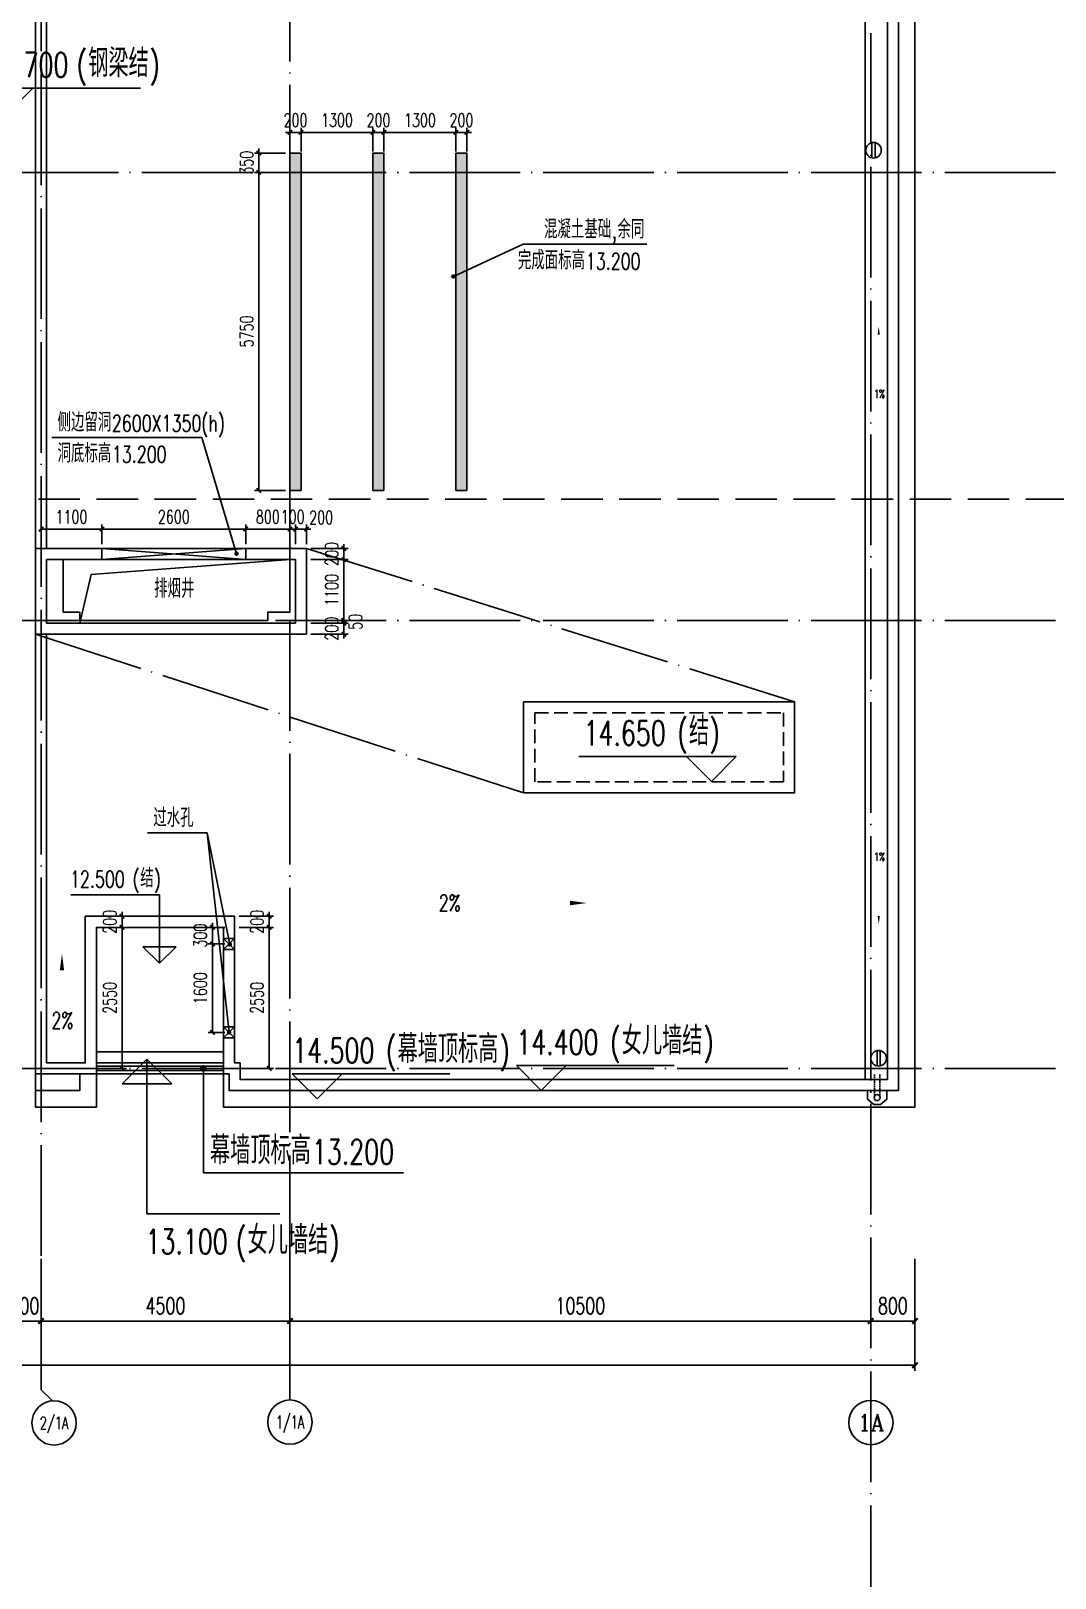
# Model space of a CAD drawing. Extents: x -1313754 to 847533, y 489853 to 941203.
# Drawn here: x 355963 to 374478, y 732606 to 760578 of the extents above; entities that cross this region are included whole.
import ezdxf
from ezdxf.enums import TextEntityAlignment as Align

# ---------------------------------------------------------------- set-up
doc = ezdxf.new("R2010")
doc.units = 0
doc.header["$LTSCALE"] = 1000
doc.header["$MEASUREMENT"] = 0
doc.linetypes.add('DASH', pattern=[0.35, 0.25, -0.1])
doc.linetypes.add('DOTE', pattern=[2.42, 2, -0.2, 0.02, -0.2])
doc.layers.get('Defpoints').update_dxf_attribs({"color": 210})
for name, color, linetype in [('A-AXIS-D', 1, 'Continuous'), ('A-AXIS-DOTE', 14, 'DOTE'), ('A-AXIS-DP', 126, 'Continuous'), ('A-AXIS-SYMB', 3, 'Continuous'), ('A-DRAIN', 142, 'Continuous'), ('A-HATCH-2', 251, 'Continuous'), ('A-LIN-V', 9, 'Continuous'), ('A-SFCE', 30, 'Continuous'), ('A-WINDOW', 140, 'Continuous'), ('A-防火门窗', 1, 'Continuous'), ('AS-COLN', 6, 'Continuous'), ('AS-WALL', 40, 'Continuous'), ('AS-结构边线层', 200, 'Continuous'), ('DIM_SYMB', 3, 'Continuous'), ('EQUIP_雨水斗', 7, 'Continuous'), ('PUB_TEXT', 7, 'Continuous')]:
    doc.layers.add(name, color=color, linetype=linetype)
doc.styles.add('_TCH_AXIS', font='COMPLEX', dxfattribs={"bigfont": 'GBCBIG'})
doc.styles.add('_TCH_DIM', font='SIMPLEX', dxfattribs={"bigfont": 'GBCBIG'})
doc.styles.add('_TCH_DIM_T3', font='SIMPLEX', dxfattribs={"width": 0.705882, "bigfont": 'GBCBIG'})
doc.styles.add('A-STANDARD', font='SIMPLEX', dxfattribs={"bigfont": 'GBCBIG'})
doc.dimstyles.new('_TCH_ARCH&&100', dxfattribs={"dimtxt": 297.5, "dimasz": 100, "dimexe": 100, "dimexo": 100, "dimgap": 126.25, "dimtad": 1, "dimdec": 0, "dimzin": 0, "dimdsep": 46, "dimtxsty": '_TCH_DIM_T3', "dimblk": 'ARCHTICK', "dimcen": 0.09, "dimclrt": 7, "dimazin": 2, "dimtfac": 1, "dimtdec": 0, "dimtix": 1, "dimtmove": 2, "dimatfit": 3, "dimfxl": 0, "dimtolj": 1, "dimtzin": 0, "dimarcsym": 0})
doc.dimstyles.new('_TCH_ARCH&&80', dxfattribs={"dimtxt": 238, "dimasz": 80, "dimexe": 80, "dimexo": 80, "dimgap": 101, "dimtad": 1, "dimdec": 0, "dimzin": 0, "dimdsep": 46, "dimtxsty": '_TCH_DIM_T3', "dimblk": 'ARCHTICK', "dimcen": 0.09, "dimclrt": 7, "dimazin": 2, "dimtfac": 1, "dimtdec": 0, "dimtix": 1, "dimtmove": 2, "dimatfit": 3, "dimfxl": 0, "dimtolj": 1, "dimtzin": 0, "dimarcsym": 0})
pattern_1 = [(320, (200, 350), (-18.82564, -215.178055), [22.5, -247.5]), (265, (200, 350), (225.65764, 41.6254), [18, -198]), (10.4514, (198.43, 332.07), (206.831863, -173.552815), [19.122057, -210.342634]), (316.1842, (260, 350), (-49.655704, -320.172315), [33.75, -371.25]), (6.6356, (255.86, 323.32), (292.23536, -280.39881), [28.68309, -315.5139]), (261.1842, (260, 350), (292.23558, -280.39858), [27, -297]), (291, (245, 320), (-120.785667, -179.072116), [22.5, -247.5]), (236, (245, 320), (217.545014, -72.9946), [18, -198]), (341.4514, (234.93, 305.08), (96.75915, -252.06679), [19.122057, -210.342634]), (307.5, (200, 350), (99.868156, -3.6479566), [0, -195.6, 0, -201, 0, -198.75]), (277.5, (200, 350), (118.323514, -78.920861), [0, -114.6, 0, -191.1, 0, -75.75]), (237.5, (200, 416.9), (-6.7664615, -160.146731), [0, -75, 0, -234, 0, -310.5]), (227.5, (200, 446.9), (30.031495, -174.95585), [0, -97.5, 0, -155.4, 0, -220.5])]

# ---------------------------------------------------------------- blocks, each defined once
blk = doc.blocks.new('w43243')
at = {"layer": 'A-AXIS-SYMB'}
for p, q in [((289546, 754300), (289096, 754750)), ((289096, 754750), (291946, 754750)), ((289546, 754300), (289996, 754750))]:
    blk.add_line(p, q, dxfattribs=at)
at = {"layer": 'PUB_TEXT', "style": '_TCH_DIM', "width": 0.705882}
for s, height, p in [('11.700', 446.2, (289155, 754950)), ('(', 446, (290790, 754950)), (')', 446, (292106, 754950))]:
    blk.add_text(s, height=height, dxfattribs=at).set_placement(p)
at = {"layer": 'PUB_TEXT', "style": '_TCH_DIM'}
blk.add_text('钢梁结', height=506.4, dxfattribs=at).set_placement((291000, 754950))
blk = doc.blocks.new('A$C3AB27A69')
at = {"layer": 'A-DRAIN', "linetype": 'DASH', "ltscale": 0.1}
for points in [[(-50, -20), (-50, 390)], [(50, -20), (50, 390)]]:
    blk.add_lwpolyline(points, dxfattribs=at)
at = {"layer": 'A-DRAIN'}
blk.add_lwpolyline([(175, -57), (175, 100), (-175, 100), (-175, -57), (-59, -150), (59, -150)], close=True, dxfattribs=at)
blk.add_circle((1, -27), 55, dxfattribs=at)
blk = doc.blocks.new('_ArchTick')
at = {"color": 0, "linetype": 'ByBlock', "const_width": 0.4}
blk.add_lwpolyline([(-0.5, -0.5), (0.5, 0.5)], dxfattribs=at)
blk = doc.blocks.new('*D1524')
at = {"layer": 'A-AXIS-DP', "color": 0, "lineweight": -2}
for p, q in [((-139830, 744570), (-139830, 744650)), ((-140374, 744570), (-139750, 744570)), ((-140374, 744370), (-139750, 744370)), ((-139830, 744370), (-139830, 744570)), ((-139830, 744370), (-139830, 744290))]:
    blk.add_line(p, q, dxfattribs=at)
at = {"layer": 'Defpoints', "color": 0}
for p in [(-140454, 744570), (-140454, 744370), (-139830, 744570)]:
    blk.add_point(p, dxfattribs=at)
at = {"layer": 'A-AXIS-DP', "color": 0, "lineweight": -2, "xscale": 80, "yscale": 80, "zscale": 80}
for p, rotation in [((-139830, 744570), 270), ((-139830, 744370), 90)]:
    blk.add_blockref('_ArchTick', p, dxfattribs=dict(at, rotation=rotation))
at = {"layer": 'A-AXIS-DP', "color": 7, "insert": (-140050, 744470), "char_height": 238, "attachment_point": 5, "rotation": 90, "style": '_TCH_DIM_T3'}
blk.add_mtext('\\A1;200', dxfattribs=at)
blk = doc.blocks.new('*D1525')
at = {"layer": 'A-AXIS-DP', "color": 0, "lineweight": -2}
for p, q in [((-140374, 744370), (-139750, 744370)), ((-139830, 741820), (-139830, 744370)), ((-140374, 741820), (-139750, 741820))]:
    blk.add_line(p, q, dxfattribs=at)
at = {"layer": 'Defpoints', "color": 0}
for p in [(-140454, 744370), (-139830, 744370), (-140454, 741820)]:
    blk.add_point(p, dxfattribs=at)
at = {"layer": 'A-AXIS-DP', "color": 0, "lineweight": -2, "xscale": 80, "yscale": 80, "zscale": 80}
for p, rotation in [((-139830, 744370), 90), ((-139830, 741820), 270)]:
    blk.add_blockref('_ArchTick', p, dxfattribs=dict(at, rotation=rotation))
at = {"layer": 'A-AXIS-DP', "color": 7, "insert": (-140050, 743095), "char_height": 238, "attachment_point": 5, "rotation": 90, "style": '_TCH_DIM_T3'}
blk.add_mtext('\\A1;2550', dxfattribs=at)
blk = doc.blocks.new('*D1526')
at = {"layer": 'A-AXIS-DP', "color": 0, "lineweight": -2}
for p, q in [((-142490, 744570), (-142490, 744650)), ((-142904, 744570), (-142410, 744570)), ((-142904, 744370), (-142410, 744370)), ((-142490, 744370), (-142490, 744570)), ((-142490, 744370), (-142490, 744290))]:
    blk.add_line(p, q, dxfattribs=at)
at = {"layer": 'Defpoints', "color": 0}
for p in [(-142984, 744570), (-142984, 744370), (-142490, 744570)]:
    blk.add_point(p, dxfattribs=at)
at = {"layer": 'A-AXIS-DP', "color": 0, "lineweight": -2, "xscale": 80, "yscale": 80, "zscale": 80}
for p, rotation in [((-142490, 744570), 270), ((-142490, 744370), 90)]:
    blk.add_blockref('_ArchTick', p, dxfattribs=dict(at, rotation=rotation))
at = {"layer": 'A-AXIS-DP', "color": 7, "insert": (-142710, 744470), "char_height": 238, "attachment_point": 5, "rotation": 90, "style": '_TCH_DIM_T3'}
blk.add_mtext('\\A1;200', dxfattribs=at)
blk = doc.blocks.new('*D1527')
at = {"layer": 'A-AXIS-DP', "color": 0, "lineweight": -2}
for p, q in [((-142904, 744370), (-142410, 744370)), ((-142490, 741820), (-142490, 744370)), ((-142904, 741820), (-142410, 741820))]:
    blk.add_line(p, q, dxfattribs=at)
at = {"layer": 'Defpoints', "color": 0}
for p in [(-142984, 744370), (-142490, 744370), (-142984, 741820)]:
    blk.add_point(p, dxfattribs=at)
at = {"layer": 'A-AXIS-DP', "color": 0, "lineweight": -2, "xscale": 80, "yscale": 80, "zscale": 80}
for p, rotation in [((-142490, 744370), 90), ((-142490, 741820), 270)]:
    blk.add_blockref('_ArchTick', p, dxfattribs=dict(at, rotation=rotation))
at = {"layer": 'A-AXIS-DP', "color": 7, "insert": (-142710, 743095), "char_height": 238, "attachment_point": 5, "rotation": 90, "style": '_TCH_DIM_T3'}
blk.add_mtext('\\A1;2550', dxfattribs=at)
blk = doc.blocks.new('*D1592')
at = {"layer": 'A-AXIS-DP', "color": 0, "lineweight": -2}
for p, q in [((-139454, 758744), (-139534, 758744)), ((-139454, 758400), (-139454, 758824)), ((-139454, 758744), (-139254, 758744)), ((-139254, 758400), (-139254, 758824)), ((-139254, 758744), (-139174, 758744))]:
    blk.add_line(p, q, dxfattribs=at)
at = {"layer": 'Defpoints', "color": 0}
for p in [(-139254, 758744), (-139454, 758320), (-139254, 758320)]:
    blk.add_point(p, dxfattribs=at)
at = {"layer": 'A-AXIS-DP', "color": 0, "lineweight": -2, "xscale": 80, "yscale": 80, "zscale": 80}
blk.add_blockref('_ArchTick', (-139454, 758744), dxfattribs=at)
at = {"layer": 'A-AXIS-DP', "color": 0, "lineweight": -2, "xscale": 80, "yscale": 80, "zscale": 80, "rotation": 180}
blk.add_blockref('_ArchTick', (-139254, 758744), dxfattribs=at)
at = {"layer": 'A-AXIS-DP', "color": 7, "insert": (-139354, 758964), "char_height": 238, "attachment_point": 5, "style": '_TCH_DIM_T3'}
blk.add_mtext('\\A1;200', dxfattribs=at)
blk = doc.blocks.new('*D1593')
at = {"layer": 'A-AXIS-DP', "color": 0, "lineweight": -2}
for p, q in [((-139254, 758400), (-139254, 758824)), ((-139254, 758744), (-137954, 758744)), ((-137954, 758400), (-137954, 758824))]:
    blk.add_line(p, q, dxfattribs=at)
at = {"layer": 'Defpoints', "color": 0}
for p in [(-137954, 758744), (-139254, 758320), (-137954, 758320)]:
    blk.add_point(p, dxfattribs=at)
at = {"layer": 'A-AXIS-DP', "color": 0, "lineweight": -2, "xscale": 80, "yscale": 80, "zscale": 80, "rotation": 180}
blk.add_blockref('_ArchTick', (-139254, 758744), dxfattribs=at)
at = {"layer": 'A-AXIS-DP', "color": 0, "lineweight": -2, "xscale": 80, "yscale": 80, "zscale": 80}
blk.add_blockref('_ArchTick', (-137954, 758744), dxfattribs=at)
at = {"layer": 'A-AXIS-DP', "color": 7, "insert": (-138604, 758964), "char_height": 238, "attachment_point": 5, "style": '_TCH_DIM_T3'}
blk.add_mtext('\\A1;1300', dxfattribs=at)
blk = doc.blocks.new('*D1594')
at = {"layer": 'A-AXIS-DP', "color": 0, "lineweight": -2}
for p, q in [((-137954, 758744), (-138034, 758744)), ((-137954, 758400), (-137954, 758824)), ((-137954, 758744), (-137754, 758744)), ((-137754, 758400), (-137754, 758824)), ((-137754, 758744), (-137674, 758744))]:
    blk.add_line(p, q, dxfattribs=at)
at = {"layer": 'Defpoints', "color": 0}
for p in [(-137754, 758744), (-137954, 758320), (-137754, 758320)]:
    blk.add_point(p, dxfattribs=at)
at = {"layer": 'A-AXIS-DP', "color": 0, "lineweight": -2, "xscale": 80, "yscale": 80, "zscale": 80}
blk.add_blockref('_ArchTick', (-137954, 758744), dxfattribs=at)
at = {"layer": 'A-AXIS-DP', "color": 0, "lineweight": -2, "xscale": 80, "yscale": 80, "zscale": 80, "rotation": 180}
blk.add_blockref('_ArchTick', (-137754, 758744), dxfattribs=at)
at = {"layer": 'A-AXIS-DP', "color": 7, "insert": (-137854, 758964), "char_height": 238, "attachment_point": 5, "style": '_TCH_DIM_T3'}
blk.add_mtext('\\A1;200', dxfattribs=at)
blk = doc.blocks.new('*D1595')
at = {"layer": 'A-AXIS-DP', "color": 0, "lineweight": -2}
for p, q in [((-137754, 758400), (-137754, 758824)), ((-137754, 758744), (-136454, 758744)), ((-136454, 758400), (-136454, 758824))]:
    blk.add_line(p, q, dxfattribs=at)
at = {"layer": 'Defpoints', "color": 0}
for p in [(-136454, 758744), (-137754, 758320), (-136454, 758320)]:
    blk.add_point(p, dxfattribs=at)
at = {"layer": 'A-AXIS-DP', "color": 0, "lineweight": -2, "xscale": 80, "yscale": 80, "zscale": 80, "rotation": 180}
blk.add_blockref('_ArchTick', (-137754, 758744), dxfattribs=at)
at = {"layer": 'A-AXIS-DP', "color": 0, "lineweight": -2, "xscale": 80, "yscale": 80, "zscale": 80}
blk.add_blockref('_ArchTick', (-136454, 758744), dxfattribs=at)
at = {"layer": 'A-AXIS-DP', "color": 7, "insert": (-137104, 758964), "char_height": 238, "attachment_point": 5, "style": '_TCH_DIM_T3'}
blk.add_mtext('\\A1;1300', dxfattribs=at)
blk = doc.blocks.new('*D1596')
at = {"layer": 'A-AXIS-DP', "color": 0, "lineweight": -2}
for p, q in [((-136454, 758744), (-136534, 758744)), ((-136454, 758400), (-136454, 758824)), ((-136454, 758744), (-136254, 758744)), ((-136254, 758400), (-136254, 758824)), ((-136254, 758744), (-136174, 758744))]:
    blk.add_line(p, q, dxfattribs=at)
at = {"layer": 'Defpoints', "color": 0}
for p in [(-136254, 758744), (-136454, 758320), (-136254, 758320)]:
    blk.add_point(p, dxfattribs=at)
at = {"layer": 'A-AXIS-DP', "color": 0, "lineweight": -2, "xscale": 80, "yscale": 80, "zscale": 80}
blk.add_blockref('_ArchTick', (-136454, 758744), dxfattribs=at)
at = {"layer": 'A-AXIS-DP', "color": 0, "lineweight": -2, "xscale": 80, "yscale": 80, "zscale": 80, "rotation": 180}
blk.add_blockref('_ArchTick', (-136254, 758744), dxfattribs=at)
at = {"layer": 'A-AXIS-DP', "color": 7, "insert": (-136354, 758964), "char_height": 238, "attachment_point": 5, "style": '_TCH_DIM_T3'}
blk.add_mtext('\\A1;200', dxfattribs=at)
blk = doc.blocks.new('*D1597')
at = {"layer": 'A-AXIS-DP', "color": 0, "lineweight": -2}
for p, q in [((-139534, 758370), (-140097, 758370)), ((-140017, 758370), (-140017, 758450)), ((-140017, 758020), (-140017, 758370)), ((-139534, 758020), (-140097, 758020)), ((-140017, 758020), (-140017, 757940))]:
    blk.add_line(p, q, dxfattribs=at)
at = {"layer": 'Defpoints', "color": 0}
for p in [(-140017, 758370), (-139454, 758370), (-139454, 758020)]:
    blk.add_point(p, dxfattribs=at)
at = {"layer": 'A-AXIS-DP', "color": 0, "lineweight": -2, "xscale": 80, "yscale": 80, "zscale": 80}
for p, rotation in [((-140017, 758370), 270), ((-140017, 758020), 90)]:
    blk.add_blockref('_ArchTick', p, dxfattribs=dict(at, rotation=rotation))
at = {"layer": 'A-AXIS-DP', "color": 7, "insert": (-140237, 758195), "char_height": 238, "attachment_point": 5, "rotation": 90, "style": '_TCH_DIM_T3'}
blk.add_mtext('\\A1;350', dxfattribs=at)
blk = doc.blocks.new('*D1598')
at = {"layer": 'A-AXIS-DP', "color": 0, "lineweight": -2}
for p, q in [((-139534, 758020), (-140097, 758020)), ((-140017, 752270), (-140017, 758020)), ((-139534, 752270), (-140097, 752270))]:
    blk.add_line(p, q, dxfattribs=at)
at = {"layer": 'Defpoints', "color": 0}
for p in [(-140017, 758020), (-139454, 758020), (-139454, 752270)]:
    blk.add_point(p, dxfattribs=at)
at = {"layer": 'A-AXIS-DP', "color": 0, "lineweight": -2, "xscale": 80, "yscale": 80, "zscale": 80}
for p, rotation in [((-140017, 758020), 90), ((-140017, 752270), 270)]:
    blk.add_blockref('_ArchTick', p, dxfattribs=dict(at, rotation=rotation))
at = {"layer": 'A-AXIS-DP', "color": 7, "insert": (-140237, 755145), "char_height": 238, "attachment_point": 5, "rotation": 90, "style": '_TCH_DIM_T3'}
blk.add_mtext('\\A1;5750', dxfattribs=at)
blk = doc.blocks.new('*D1608')
at = {"layer": 'A-AXIS-DP', "color": 0, "lineweight": -2}
for p, q in [((-143954, 751300), (-143954, 751652)), ((-142854, 751300), (-142854, 751652)), ((-143954, 751572), (-142854, 751572))]:
    blk.add_line(p, q, dxfattribs=at)
at = {"layer": 'Defpoints', "color": 0}
for p in [(-142854, 751572), (-143954, 751220), (-142854, 751220)]:
    blk.add_point(p, dxfattribs=at)
at = {"layer": 'A-AXIS-DP', "color": 0, "lineweight": -2, "xscale": 80, "yscale": 80, "zscale": 80, "rotation": 180}
blk.add_blockref('_ArchTick', (-143954, 751572), dxfattribs=at)
at = {"layer": 'A-AXIS-DP', "color": 0, "lineweight": -2, "xscale": 80, "yscale": 80, "zscale": 80}
blk.add_blockref('_ArchTick', (-142854, 751572), dxfattribs=at)
at = {"layer": 'A-AXIS-DP', "color": 7, "insert": (-143404, 751792), "char_height": 238, "attachment_point": 5, "style": '_TCH_DIM_T3'}
blk.add_mtext('\\A1;1100', dxfattribs=at)
blk = doc.blocks.new('*D1609')
at = {"layer": 'A-AXIS-DP', "color": 0, "lineweight": -2}
for p, q in [((-142854, 751300), (-142854, 751652)), ((-140254, 751300), (-140254, 751652)), ((-142854, 751572), (-140254, 751572))]:
    blk.add_line(p, q, dxfattribs=at)
at = {"layer": 'Defpoints', "color": 0}
for p in [(-140254, 751572), (-142854, 751220), (-140254, 751220)]:
    blk.add_point(p, dxfattribs=at)
at = {"layer": 'A-AXIS-DP', "color": 0, "lineweight": -2, "xscale": 80, "yscale": 80, "zscale": 80, "rotation": 180}
blk.add_blockref('_ArchTick', (-142854, 751572), dxfattribs=at)
at = {"layer": 'A-AXIS-DP', "color": 0, "lineweight": -2, "xscale": 80, "yscale": 80, "zscale": 80}
blk.add_blockref('_ArchTick', (-140254, 751572), dxfattribs=at)
at = {"layer": 'A-AXIS-DP', "color": 7, "insert": (-141554, 751792), "char_height": 238, "attachment_point": 5, "style": '_TCH_DIM_T3'}
blk.add_mtext('\\A1;2600', dxfattribs=at)
blk = doc.blocks.new('*D1610')
at = {"layer": 'A-AXIS-DP', "color": 0, "lineweight": -2}
for p, q in [((-140254, 751300), (-140254, 751652)), ((-139454, 751300), (-139454, 751652)), ((-140254, 751572), (-139454, 751572))]:
    blk.add_line(p, q, dxfattribs=at)
at = {"layer": 'Defpoints', "color": 0}
for p in [(-139454, 751572), (-140254, 751220), (-139454, 751220)]:
    blk.add_point(p, dxfattribs=at)
at = {"layer": 'A-AXIS-DP', "color": 0, "lineweight": -2, "xscale": 80, "yscale": 80, "zscale": 80, "rotation": 180}
blk.add_blockref('_ArchTick', (-140254, 751572), dxfattribs=at)
at = {"layer": 'A-AXIS-DP', "color": 0, "lineweight": -2, "xscale": 80, "yscale": 80, "zscale": 80}
blk.add_blockref('_ArchTick', (-139454, 751572), dxfattribs=at)
at = {"layer": 'A-AXIS-DP', "color": 7, "insert": (-139854, 751792), "char_height": 238, "attachment_point": 5, "style": '_TCH_DIM_T3'}
blk.add_mtext('\\A1;800', dxfattribs=at)
blk = doc.blocks.new('*D1611')
at = {"layer": 'A-AXIS-DP', "color": 0, "lineweight": -2}
for p, q in [((-139454, 751300), (-139454, 751652)), ((-139354, 751300), (-139354, 751652)), ((-139454, 751572), (-139534, 751572)), ((-139454, 751572), (-139354, 751572)), ((-139354, 751572), (-139274, 751572))]:
    blk.add_line(p, q, dxfattribs=at)
at = {"layer": 'Defpoints', "color": 0}
for p in [(-139354, 751572), (-139454, 751220), (-139354, 751220)]:
    blk.add_point(p, dxfattribs=at)
at = {"layer": 'A-AXIS-DP', "color": 0, "lineweight": -2, "xscale": 80, "yscale": 80, "zscale": 80}
blk.add_blockref('_ArchTick', (-139454, 751572), dxfattribs=at)
at = {"layer": 'A-AXIS-DP', "color": 0, "lineweight": -2, "xscale": 80, "yscale": 80, "zscale": 80, "rotation": 180}
blk.add_blockref('_ArchTick', (-139354, 751572), dxfattribs=at)
at = {"layer": 'A-AXIS-DP', "color": 7, "insert": (-139404, 751792), "char_height": 238, "attachment_point": 5, "style": '_TCH_DIM_T3'}
blk.add_mtext('\\A1;100', dxfattribs=at)
blk = doc.blocks.new('*D1612')
at = {"layer": 'A-AXIS-DP', "color": 0, "lineweight": -2}
for p, q in [((-139354, 751300), (-139354, 751652)), ((-139154, 751300), (-139154, 751652)), ((-139354, 751572), (-139434, 751572)), ((-139354, 751572), (-139154, 751572)), ((-139154, 751572), (-139074, 751572))]:
    blk.add_line(p, q, dxfattribs=at)
at = {"layer": 'Defpoints', "color": 0}
for p in [(-139154, 751572), (-139354, 751220), (-139154, 751220)]:
    blk.add_point(p, dxfattribs=at)
at = {"layer": 'A-AXIS-DP', "color": 0, "lineweight": -2, "xscale": 80, "yscale": 80, "zscale": 80}
blk.add_blockref('_ArchTick', (-139354, 751572), dxfattribs=at)
at = {"layer": 'A-AXIS-DP', "color": 0, "lineweight": -2, "xscale": 80, "yscale": 80, "zscale": 80, "rotation": 180}
blk.add_blockref('_ArchTick', (-139154, 751572), dxfattribs=at)
at = {"layer": 'A-AXIS-DP', "color": 7, "insert": (-138890, 751780), "char_height": 238, "attachment_point": 5, "style": '_TCH_DIM_T3'}
blk.add_mtext('\\A1;200', dxfattribs=at)
blk = doc.blocks.new('*D1613')
at = {"layer": 'A-AXIS-DP', "color": 0, "lineweight": -2}
for p, q in [((-140634, 744370), (-140935, 744370)), ((-140855, 744370), (-140855, 744450)), ((-140855, 744070), (-140855, 744370)), ((-140634, 744070), (-140935, 744070)), ((-140855, 744070), (-140855, 743990))]:
    blk.add_line(p, q, dxfattribs=at)
at = {"layer": 'Defpoints', "color": 0}
for p in [(-140855, 744370), (-140554, 744370), (-140554, 744070)]:
    blk.add_point(p, dxfattribs=at)
at = {"layer": 'A-AXIS-DP', "color": 0, "lineweight": -2, "xscale": 80, "yscale": 80, "zscale": 80}
for p, rotation in [((-140855, 744370), 270), ((-140855, 744070), 90)]:
    blk.add_blockref('_ArchTick', p, dxfattribs=dict(at, rotation=rotation))
at = {"layer": 'A-AXIS-DP', "color": 7, "insert": (-141075, 744220), "char_height": 238, "attachment_point": 5, "rotation": 90, "style": '_TCH_DIM_T3'}
blk.add_mtext('\\A1;300', dxfattribs=at)
blk = doc.blocks.new('*D1614')
at = {"layer": 'A-AXIS-DP', "color": 0, "lineweight": -2}
for p, q in [((-140634, 744070), (-140935, 744070)), ((-140855, 742470), (-140855, 744070)), ((-140634, 742470), (-140935, 742470))]:
    blk.add_line(p, q, dxfattribs=at)
at = {"layer": 'Defpoints', "color": 0}
for p in [(-140855, 744070), (-140554, 744070), (-140554, 742470)]:
    blk.add_point(p, dxfattribs=at)
at = {"layer": 'A-AXIS-DP', "color": 0, "lineweight": -2, "xscale": 80, "yscale": 80, "zscale": 80}
for p, rotation in [((-140855, 744070), 90), ((-140855, 742470), 270)]:
    blk.add_blockref('_ArchTick', p, dxfattribs=dict(at, rotation=rotation))
at = {"layer": 'A-AXIS-DP', "color": 7, "insert": (-141075, 743270), "char_height": 238, "attachment_point": 5, "rotation": 90, "style": '_TCH_DIM_T3'}
blk.add_mtext('\\A1;1600', dxfattribs=at)
blk = doc.blocks.new('$TwtSys$00000139')
at = {"color": 7}
for p, q in [((-19, 92, 0), (-19, -92, 0)), ((19, 92, 0), (19, -92, 0))]:
    blk.add_line(p, q, dxfattribs=at)
blk.add_circle((0, 0, 0), 93.8)
blk = doc.blocks.new('*D1644')
at = {"layer": 'A-AXIS-DP', "color": 0, "lineweight": -2}
for p, q in [((-139074, 751220), (-138399, 751220)), ((-138479, 751220), (-138479, 751300)), ((-138479, 751020), (-138479, 751220)), ((-139074, 751020), (-138399, 751020)), ((-138479, 751020), (-138479, 750940))]:
    blk.add_line(p, q, dxfattribs=at)
at = {"layer": 'Defpoints', "color": 0}
for p in [(-139154, 751220), (-138479, 751220), (-139154, 751020)]:
    blk.add_point(p, dxfattribs=at)
at = {"layer": 'A-AXIS-DP', "color": 0, "lineweight": -2, "xscale": 80, "yscale": 80, "zscale": 80}
for p, rotation in [((-138479, 751220), 270), ((-138479, 751020), 90)]:
    blk.add_blockref('_ArchTick', p, dxfattribs=dict(at, rotation=rotation))
at = {"layer": 'A-AXIS-DP', "color": 7, "insert": (-138699, 751120), "char_height": 238, "attachment_point": 5, "rotation": 90, "style": '_TCH_DIM_T3'}
blk.add_mtext('\\A1;200', dxfattribs=at)
blk = doc.blocks.new('*D1645')
at = {"layer": 'A-AXIS-DP', "color": 0, "lineweight": -2}
for p, q in [((-139074, 751020), (-138399, 751020)), ((-138479, 749920), (-138479, 751020)), ((-139074, 749920), (-138399, 749920))]:
    blk.add_line(p, q, dxfattribs=at)
at = {"layer": 'Defpoints', "color": 0}
for p in [(-139154, 751020), (-138479, 751020), (-139154, 749920)]:
    blk.add_point(p, dxfattribs=at)
at = {"layer": 'A-AXIS-DP', "color": 0, "lineweight": -2, "xscale": 80, "yscale": 80, "zscale": 80}
for p, rotation in [((-138479, 751020), 90), ((-138479, 749920), 270)]:
    blk.add_blockref('_ArchTick', p, dxfattribs=dict(at, rotation=rotation))
at = {"layer": 'A-AXIS-DP', "color": 7, "insert": (-138699, 750470), "char_height": 238, "attachment_point": 5, "rotation": 90, "style": '_TCH_DIM_T3'}
blk.add_mtext('\\A1;1100', dxfattribs=at)
blk = doc.blocks.new('*D1646')
at = {"layer": 'A-AXIS-DP', "color": 0, "lineweight": -2}
for p, q in [((-138479, 749920), (-138479, 750000)), ((-139074, 749920), (-138399, 749920)), ((-139074, 749870), (-138399, 749870)), ((-138479, 749870), (-138479, 749920)), ((-138479, 749870), (-138479, 749790))]:
    blk.add_line(p, q, dxfattribs=at)
at = {"layer": 'Defpoints', "color": 0}
for p in [(-139154, 749920), (-139154, 749870), (-138479, 749920)]:
    blk.add_point(p, dxfattribs=at)
at = {"layer": 'A-AXIS-DP', "color": 0, "lineweight": -2, "xscale": 80, "yscale": 80, "zscale": 80}
for p, rotation in [((-138479, 749920), 270), ((-138479, 749870), 90)]:
    blk.add_blockref('_ArchTick', p, dxfattribs=dict(at, rotation=rotation))
at = {"layer": 'A-AXIS-DP', "color": 7, "insert": (-138270, 749895), "char_height": 238, "attachment_point": 5, "rotation": 90, "style": '_TCH_DIM_T3'}
blk.add_mtext('\\A1;50', dxfattribs=at)
blk = doc.blocks.new('*D1647')
at = {"layer": 'A-AXIS-DP', "color": 0, "lineweight": -2}
for p, q in [((-138479, 749870), (-138479, 749950)), ((-139074, 749870), (-138399, 749870)), ((-139074, 749670), (-138399, 749670)), ((-138479, 749670), (-138479, 749870)), ((-138479, 749670), (-138479, 749590))]:
    blk.add_line(p, q, dxfattribs=at)
at = {"layer": 'Defpoints', "color": 0}
for p in [(-139154, 749870), (-139154, 749670), (-138479, 749870)]:
    blk.add_point(p, dxfattribs=at)
at = {"layer": 'A-AXIS-DP', "color": 0, "lineweight": -2, "xscale": 80, "yscale": 80, "zscale": 80}
for p, rotation in [((-138479, 749870), 270), ((-138479, 749670), 90)]:
    blk.add_blockref('_ArchTick', p, dxfattribs=dict(at, rotation=rotation))
at = {"layer": 'A-AXIS-DP', "color": 7, "insert": (-138699, 749770), "char_height": 238, "attachment_point": 5, "rotation": 90, "style": '_TCH_DIM_T3'}
blk.add_mtext('\\A1;200', dxfattribs=at)
blk = doc.blocks.new('43243')
at = {"layer": 'AS-结构边线层'}
for points in [[(371646, 818320), (371646, 782920), (371346, 782920), (371346, 774520), (371646, 774520), (371646, 741420), (359546, 741420), (359546, 741720), (359446, 741720), (359446, 741920), (357146, 741920), (357146, 741720), (356846, 741720), (356846, 741420), (356046, 741420), (356046, 741420), (356046, 832020)], [(356846, 749870), (357050, 750750), (360646, 751020)]]:
    blk.add_lwpolyline(points, dxfattribs=at)
blk.add_lwpolyline([(356546, 751020), (360646, 751020), (360646, 750070), (360646, 750070), (360246, 750070), (360246, 749920), (356846, 749920), (356846, 750070), (356546, 750070), (356546, 750070)], close=True, dxfattribs=at)
blk = doc.blocks.new('*D1379')
at = {"layer": 'A-AXIS-D', "color": 0, "lineweight": -2}
for p, q in [((76282, -66440), (76282, -67667)), ((76882, -66440), (76882, -67667)), ((76282, -67567), (76882, -67567))]:
    blk.add_line(p, q, dxfattribs=at)
at = {"layer": 'Defpoints', "color": 0}
for p in [(76282, -66340), (76882, -66340), (76882, -67567)]:
    blk.add_point(p, dxfattribs=at)
at = {"layer": 'A-AXIS-D', "color": 0, "lineweight": -2, "xscale": 100, "yscale": 100, "zscale": 100, "rotation": 180}
blk.add_blockref('_ArchTick', (76282, -67567), dxfattribs=at)
at = {"layer": 'A-AXIS-D', "color": 0, "lineweight": -2, "xscale": 100, "yscale": 100, "zscale": 100}
blk.add_blockref('_ArchTick', (76882, -67567), dxfattribs=at)
at = {"layer": 'A-AXIS-D', "color": 7, "insert": (76582, -67292), "char_height": 297.5, "attachment_point": 5, "style": '_TCH_DIM_T3'}
blk.add_mtext('\\A1;600', dxfattribs=at)
blk = doc.blocks.new('*D1380')
at = {"layer": 'A-AXIS-D', "color": 0, "lineweight": -2}
for p, q in [((76882, -66440), (76882, -67667)), ((81382, -66440), (81382, -67667)), ((76882, -67567), (81382, -67567))]:
    blk.add_line(p, q, dxfattribs=at)
at = {"layer": 'Defpoints', "color": 0}
for p in [(76882, -66340), (81382, -66340), (81382, -67567)]:
    blk.add_point(p, dxfattribs=at)
at = {"layer": 'A-AXIS-D', "color": 0, "lineweight": -2, "xscale": 100, "yscale": 100, "zscale": 100, "rotation": 180}
blk.add_blockref('_ArchTick', (76882, -67567), dxfattribs=at)
at = {"layer": 'A-AXIS-D', "color": 0, "lineweight": -2, "xscale": 100, "yscale": 100, "zscale": 100}
blk.add_blockref('_ArchTick', (81382, -67567), dxfattribs=at)
at = {"layer": 'A-AXIS-D', "color": 7, "insert": (79132, -67292), "char_height": 297.5, "attachment_point": 5, "style": '_TCH_DIM_T3'}
blk.add_mtext('\\A1;4500', dxfattribs=at)
blk = doc.blocks.new('*D1381')
at = {"layer": 'A-AXIS-D', "color": 0, "lineweight": -2}
for p, q in [((81382, -66440), (81382, -67667)), ((91882, -66440), (91882, -67667)), ((81382, -67567), (91882, -67567))]:
    blk.add_line(p, q, dxfattribs=at)
at = {"layer": 'Defpoints', "color": 0}
for p in [(81382, -66340), (91882, -66340), (91882, -67567)]:
    blk.add_point(p, dxfattribs=at)
at = {"layer": 'A-AXIS-D', "color": 0, "lineweight": -2, "xscale": 100, "yscale": 100, "zscale": 100, "rotation": 180}
blk.add_blockref('_ArchTick', (81382, -67567), dxfattribs=at)
at = {"layer": 'A-AXIS-D', "color": 0, "lineweight": -2, "xscale": 100, "yscale": 100, "zscale": 100}
blk.add_blockref('_ArchTick', (91882, -67567), dxfattribs=at)
at = {"layer": 'A-AXIS-D', "color": 7, "insert": (86632, -67292), "char_height": 297.5, "attachment_point": 5, "style": '_TCH_DIM_T3'}
blk.add_mtext('\\A1;10500', dxfattribs=at)
blk = doc.blocks.new('*D1382')
at = {"layer": 'A-AXIS-D', "color": 0, "lineweight": -2}
for p, q in [((91882, -66440), (91882, -67667)), ((92682, -66440), (92682, -67667)), ((91882, -67567), (92682, -67567))]:
    blk.add_line(p, q, dxfattribs=at)
at = {"layer": 'Defpoints', "color": 0}
for p in [(91882, -66340), (92682, -66340), (92682, -67567)]:
    blk.add_point(p, dxfattribs=at)
at = {"layer": 'A-AXIS-D', "color": 0, "lineweight": -2, "xscale": 100, "yscale": 100, "zscale": 100, "rotation": 180}
blk.add_blockref('_ArchTick', (91882, -67567), dxfattribs=at)
at = {"layer": 'A-AXIS-D', "color": 0, "lineweight": -2, "xscale": 100, "yscale": 100, "zscale": 100}
blk.add_blockref('_ArchTick', (92682, -67567), dxfattribs=at)
at = {"layer": 'A-AXIS-D', "color": 7, "insert": (92282, -67292), "char_height": 297.5, "attachment_point": 5, "style": '_TCH_DIM_T3'}
blk.add_mtext('\\A1;800', dxfattribs=at)
blk = doc.blocks.new('*D1383')
at = {"layer": 'A-AXIS-D', "color": 0, "lineweight": -2}
for p, q in [((-33818, -66540), (-33818, -68467)), ((92682, -66540), (92682, -68467)), ((-33818, -68367), (92682, -68367))]:
    blk.add_line(p, q, dxfattribs=at)
at = {"layer": 'Defpoints', "color": 0}
for p in [(-33818, -66440), (92682, -66440), (92682, -68367)]:
    blk.add_point(p, dxfattribs=at)
at = {"layer": 'A-AXIS-D', "color": 0, "lineweight": -2, "xscale": 100, "yscale": 100, "zscale": 100, "rotation": 180}
blk.add_blockref('_ArchTick', (-33818, -68367), dxfattribs=at)
at = {"layer": 'A-AXIS-D', "color": 0, "lineweight": -2, "xscale": 100, "yscale": 100, "zscale": 100}
blk.add_blockref('_ArchTick', (92682, -68367), dxfattribs=at)
at = {"layer": 'A-AXIS-D', "color": 7, "insert": (29432, -68092), "char_height": 297.5, "attachment_point": 5, "style": '_TCH_DIM_T3'}
blk.add_mtext('\\A1;126500', dxfattribs=at)
blk = doc.blocks.new('rrrrrrrrrrrrrrrrrrrrr')
at = {"layer": 'A-AXIS-DOTE'}
for p, q in [((-139154.2, 751220), (-130330, 748450)), ((-144054.2, 749670), (-135230, 746800))]:
    blk.add_line(p, q, dxfattribs=at)
at = {"layer": 'A-AXIS-SYMB'}
for p, q in [((-131384.2, 747460), (-134234.2, 747460)), ((-131834.2, 747010), (-132284.2, 747460)), ((-131834.2, 747010), (-131384.2, 747460)), ((-141814.2, 744960), (-143414.2, 744960)), ((-141814.2, 743720), (-141814.2, 744960)), ((-141814.2, 743720), (-142114.2, 744020)), ((-141514.2, 744020), (-142114.2, 744020)), ((-141814.2, 743720), (-141514.2, 744020)), ((-142040, 741990), (-142490, 741540)), ((-142040, 741990), (-141590, 741540)), ((-142040, 741990), (-142040, 739190)), ((-141020, 741820), (-141020, 739930)), ((-134910, 741420), (-135360, 741870)), ((-135360, 741870), (-132510, 741870)), ((-134910, 741420), (-134460, 741870)), ((-142490, 741540), (-141590, 741540)), ((-138962.6, 741270), (-139412.6, 741720)), ((-139412.6, 741720), (-136562.6, 741720)), ((-138962.6, 741270), (-138512.6, 741720)), ((-141020, 739930), (-137400, 739930)), ((-142040, 739190), (-139640, 739190))]:
    blk.add_line(p, q, dxfattribs=at)
for points in [[(-128810, 754141.6, 0, 0, 0), (-128810, 755236.6, 0, 40, 0), (-128810, 755086.6, 0, 0, 0)], [(-128810, 745518.4, 0, 0, 0), (-128810, 744423.4, 0, 40, 0), (-128810, 744573.4, 0, 0, 0)], [(-136278.4, 744810, 0, 0, 0), (-134088.4, 744810, 0, 80, 0), (-134388.4, 744810, 0, 0, 0)], [(-143575.8, 742940, 0, 0, 0), (-143575.8, 743891.6, 0, 80, 0), (-143575.8, 743591.6, 0, 0, 0)]]:
    blk.add_lwpolyline(points, format="xyseb", dxfattribs=at)
at = {"layer": 'A-AXIS-SYMB', "const_width": 60}
blk.add_lwpolyline([(-141020, 741850, 1), (-141020, 741790, 1)], format="xyb", close=True, dxfattribs=at)
at = {"layer": 'A-DRAIN'}
for p, q in [((-129054.2, 749920), (-128654.2, 749920)), ((-140654.2, 744170), (-140454.2, 744170)), ((-140654.2, 743970), (-140454.2, 744170)), ((-140454.2, 743970), (-140654.2, 744170)), ((-140654.2, 743970), (-140454.2, 743970)), ((-140654.2, 742570), (-140454.2, 742570)), ((-140454.2, 742570), (-140654.2, 742370)), ((-140454.2, 742370), (-140654.2, 742570)), ((-140654.2, 742370), (-140454.2, 742370))]:
    blk.add_line(p, q, dxfattribs=at)
for points in [[(-144054.2, 741120), (-142954.2, 741120), (-142954.2, 741720), (-140654.2, 741720), (-140654.2, 741120), (-128154.2, 741120), (-128154.2, 832520), (-140654.2, 832520), (-140654.2, 831920), (-142954.2, 831920), (-142954.2, 832520), (-144054.2, 832520)], [(-129054.2, 741620), (-129054.2, 773920), (-131554.2, 773920), (-131554.2, 783520), (-129054.2, 783520), (-129054.2, 817720), (-131554.2, 817720), (-131554.2, 821620), (-129054.2, 821620), (-129054.2, 832020)]]:
    blk.add_lwpolyline(points, dxfattribs=at)
at = {"layer": 'A-LIN-V'}
for p, q in [((-144054.2, 741420), (-144054.2, 741720)), ((-143254.2, 741720), (-143254.2, 741420)), ((-143254.2, 741420), (-144054.2, 741420))]:
    blk.add_line(p, q, dxfattribs=at)
at = {"layer": 'A-SFCE'}
blk.add_line((-143254.2, 741720), (-144054.2, 741720), dxfattribs=at)
for points in [[(-140654.2, 741920), (-140654.2, 744370), (-142954.2, 744370), (-142954.2, 741720), (-143254.2, 741720), (-143254.2, 741720), (-144054.2, 741720), (-144054.2, 832020)], [(-128454.2, 818320), (-128454.2, 782920), (-128754.2, 782920), (-128754.2, 774520), (-128454.2, 774520), (-128454.2, 741420), (-140554.2, 741420), (-140554.2, 741720), (-140654.2, 741720), (-140654.2, 741920), (-142940, 741920)], [(-136854.2, 832020), (-128654.2, 832020), (-128654.2, 821220), (-129054.2, 821220), (-129054.2, 818120), (-128654.2, 818120), (-128654.2, 783120), (-129054.2, 783120), (-129054.2, 774320), (-128654.2, 774320), (-128654.2, 741620), (-140354.2, 741620), (-140354.2, 741920), (-140454.2, 741920), (-140454.2, 744570), (-143154.2, 744570), (-143154.2, 741920), (-143454.2, 741920), (-143454.2, 741920), (-143854.2, 741920), (-143854.2, 749670)], [(-143854.2, 791020), (-143854.2, 751220)], [(-143154.2, 742020), (-143154.2, 742120)], [(-142954.2, 742120), (-140654.2, 742120)]]:
    blk.add_lwpolyline(points, dxfattribs=at)
blk.add_lwpolyline([(-135230, 748450), (-130330, 748450), (-130330, 746800), (-135230, 746800)], close=True, dxfattribs=at)
at = {"layer": 'A-SFCE', "linetype": 'DASH'}
blk.add_lwpolyline([(-135030, 748250), (-130530, 748250), (-130530, 747000), (-135030, 747000)], close=True, dxfattribs=at)
at = {"layer": 'A-WINDOW'}
for p, q in [((-140254.2, 751020), (-142854.2, 751220)), ((-142854.2, 751020), (-140254.2, 751220)), ((-140654.2, 741920), (-142954.2, 741920)), ((-140654.2, 741860), (-142954.2, 741860)), ((-142954.2, 741780), (-140654.2, 741780)), ((-142954.2, 741720), (-140654.2, 741720)), ((-144054.2, 741420), (-144054.2, 741120))]:
    blk.add_line(p, q, dxfattribs=at)
blk.add_lwpolyline([(-142854.2, 751220), (-142854.2, 751020), (-140254.2, 751020), (-140254.2, 751220)], close=True, dxfattribs=at)
at = {"layer": 'AS-WALL'}
for p, q in [((-144054.2, 751220), (-139154.2, 751220)), ((-144054.2, 751220), (-144054.2, 749670)), ((-139154.2, 751220), (-139154.2, 749670)), ((-143854.2, 751020), (-139354.2, 751020)), ((-143854.2, 751020), (-143854.2, 749870)), ((-139354.2, 751020), (-139354.2, 749870)), ((-144054.2, 749670), (-139154.2, 749670)), ((-143854.2, 749870), (-139354.2, 749870))]:
    blk.add_line(p, q, dxfattribs=at)
at = {"layer": 'DIM_SYMB'}
for p, q in [((-136500, 756140), (-135240, 756720)), ((-135240, 756720), (-133000, 756720)), ((-141050, 753230), (-143761.7, 753230)), ((-140420.1, 751126.5), (-141050, 753230)), ((-140950, 746080), (-142030, 746080)), ((-140540, 744060), (-140950, 746080)), ((-140554.2, 742470), (-140950, 746080))]:
    blk.add_line(p, q, dxfattribs=at)
at = {"layer": 'DIM_SYMB', "const_width": 40}
for points in [[(-136518.2, 756131.6, 1), (-136481.8, 756148.4, 1)], [(-140414.4, 751107.3, 1), (-140425.8, 751145.6, 1)], [(-140536, 744040.4, 1), (-140544, 744079.6, 1)], [(-140552, 742450.1, 1), (-140556.4, 742489.9, 1)]]:
    blk.add_lwpolyline(points, format="xyb", close=True, dxfattribs=at)
at = {"layer": 'A-DRAIN', "xscale": -1}
blk.add_blockref('A$C3AB27A69', (-128837.4, 741320), dxfattribs=at)
at = {"layer": 'A-WINDOW'}
blk.add_blockref('w43243', (-434100, 4791.6), dxfattribs=at)
at = {"layer": 'EQUIP_雨水斗', "linetype": 'Continuous', "xscale": 1.5, "yscale": 1.5, "zscale": 1.5}
for p in [(-128904.2, 758420), (-128812.3, 742003.6)]:
    blk.add_blockref('$TwtSys$00000139', p, dxfattribs=at)
at = {"layer": 'PUB_TEXT', "style": '_TCH_DIM'}
for s, height, p in [('余同', 337.59, (-133533.2, 756825)), ('混凝土基础', 337.59, (-134861.9, 756825)), ('完成面标高', 337.59, (-135333.7, 756265)), ('侧边留洞', 337.59, (-143656.7, 753335)), ('洞底标高', 337.59, (-143656.7, 752775)), ('结', 506.4, (-132240, 747660)), ('过水孔', 337.59, (-141925, 746185)), ('结', 337.6, (-142160, 745093.3)), ('幕墙顶标高', 506.38, (-137508.4, 741920)), ('女儿墙结', 506.38, (-133455.8, 742070)), ('幕墙顶标高', 506.38, (-140900.6, 740087.5)), ('女儿墙结', 506.38, (-140220, 738465))]:
    blk.add_text(s, height=height, dxfattribs=at).set_placement(p)
at = {"layer": 'PUB_TEXT', "style": '_TCH_DIM', "width": 0.705882}
for s, height, p in [(',', 297.5, (-133633.2, 756825)), ('13.200', 297.5, (-134105, 756265)), ('1%%%', 148.75, (-128895, 753940.4)), ('2600X1350(h)', 297.5, (-142673.8, 753335)), ('13.200', 297.5, (-142673.8, 752775)), ('14.650', 446.25, (-134145, 747660)), ('(', 446.2, (-132450, 747660)), (')', 446.2, (-131871.4, 747660)), ('1%%%', 148.75, (-128895, 745570.9)), ('12.500', 297.5, (-143430, 745093.3)), ('(', 297.5, (-142300, 745093.3)), (')', 297.5, (-141914.3, 745093.3)), ('2%', 297.5, (-136763.4, 744661.2)), ('2%', 297.5, (-143765.8, 742537.5)), ('(', 446.2, (-137718.4, 741920)), (')', 446.2, (-135665.3, 741920)), ('14.400', 446.25, (-135360.8, 742070)), ('(', 446.2, (-133665.8, 742070)), (')', 446.2, (-131981.3, 742070)), ('14.500', 446.25, (-139413.4, 741920)), ('13.200', 446.25, (-139057.5, 740087.5)), ('13.100', 446.25, (-142065, 738465)), ('(', 446.2, (-140430, 738465)), (')', 446.2, (-138745.5, 738465))]:
    blk.add_text(s, height=height, dxfattribs=at).set_placement(p)
at = {"layer": 'A-AXIS-DP'}
for p1, p2, distance, picture, middle in [((-139454.2, 758320), (-139254.2, 758320), 424, '*D1592', (-139354.2, 758964)), ((-139254.2, 758320), (-137954.2, 758320), 424, '*D1593', (-138604.2, 758964)), ((-137954.2, 758320), (-137754.2, 758320), 424, '*D1594', (-137854.2, 758964)), ((-137754.2, 758320), (-136454.2, 758320), 424, '*D1595', (-137104.2, 758964)), ((-136454.2, 758320), (-136254.2, 758320), 424, '*D1596', (-136354.2, 758964)), ((-139454.2, 758020), (-139454.2, 758370), 563.2, '*D1597', (-140237.3, 758195)), ((-139454.2, 752270), (-139454.2, 758020), 563.2, '*D1598', (-140237.3, 755145)), ((-143954.2, 751220), (-142854.2, 751220), 352, '*D1608', (-143404.2, 751792)), ((-142854.2, 751220), (-140254.2, 751220), 352, '*D1609', (-141554.2, 751792)), ((-140254.2, 751220), (-139454.2, 751220), 352, '*D1610', (-139854.2, 751792)), ((-139454.2, 751220), (-139354.2, 751220), 352, '*D1611', (-139404.2, 751792)), ((-139154.2, 751020), (-139154.2, 751220), -675.3, '*D1644', (-138698.8, 751120)), ((-139154.2, 749920), (-139154.2, 751020), -675.3, '*D1645', (-138698.8, 750470)), ((-139154.2, 749670), (-139154.2, 749870), -675.3, '*D1647', (-138698.8, 749770)), ((-142984.2, 744370), (-142984.2, 744570), -494.2, '*D1526', (-142710, 744470)), ((-140454.2, 744370), (-140454.2, 744570), -624.2, '*D1524', (-140050, 744470)), ((-142984.2, 741820), (-142984.2, 744370), -494.2, '*D1527', (-142710, 743095)), ((-140554.2, 744070), (-140554.2, 744370), 300.7, '*D1613', (-141074.8, 744220)), ((-140454.2, 741820), (-140454.2, 744370), -624.2, '*D1525', (-140050, 743095)), ((-140554.2, 742470), (-140554.2, 744070), 300.7, '*D1614', (-141074.8, 743270))]:
    dim = blk.add_aligned_dim(p1=p1, p2=p2, distance=distance, dimstyle='_TCH_ARCH&&80', dxfattribs=at)
    dim.commit()
    dim.dimension.update_dxf_attribs({"geometry": picture, "text_midpoint": middle})
for base, p1, p2, angle, picture, middle in [((-139154.2, 751572), (-139354.2, 751220), (-139154.2, 751220), 0, '*D1612', (-138890, 751780)), ((-138478.8, 749920), (-139154.2, 749870), (-139154.2, 749920), 90, '*D1646', (-138270, 749895))]:
    dim = blk.add_linear_dim(base=base, p1=p1, p2=p2, angle=angle, dimstyle='_TCH_ARCH&&80', dxfattribs=at)
    dim.commit()
    dim.dimension.update_dxf_attribs({"geometry": picture, "text_midpoint": middle, "dimtype": 161})
blk = doc.blocks.new('dote')
at = {"layer": 'A-AXIS-D'}
for centre in [(77117.3, -69410), (81382.2, -69393.9), (91885.5, -69403)]:
    blk.add_circle(centre, 400, dxfattribs=at)
at = {"layer": 'A-AXIS-DOTE'}
for p, q in [((81382.2, -68993.9), (81382.2, 36662.3)), ((91882.2, -264080), (91882.2, 36662.3)), ((76882.2, -68810), (76882.2, 36400)), ((76282.2, -46800), (98661.5, -46800)), ((76282.2, -54900), (98661.5, -54900)), ((76282.2, -63000), (98661.5, -63000)), ((77087, -69011.1), (76882.2, -68810))]:
    blk.add_line(p, q, dxfattribs=at)
at = {"layer": 'DIM_SYMB', "linetype": 'DASH', "ltscale": 3}
blk.add_lwpolyline([(-42863.6, -52710.9), (162136.4, -52710.9)], dxfattribs=at)
at = {"layer": 'PUB_TEXT', "style": '_TCH_AXIS', "width": 0.65625}
for s, height, p, p2 in [('2/1A', 219.77, (76859.8, -69519.9), (77374.8, -69519.9)), ('1/1A', 232.83, (81127.5, -69510.3), (81636.9, -69510.3))]:
    blk.add_text(s, height=height, dxfattribs=at).set_placement(p, p2, align=Align.FIT)
at = {"layer": 'PUB_TEXT', "style": '_TCH_AXIS'}
blk.add_text('1A', height=300.65, dxfattribs=at).set_placement((91649.3, -69553.3), (92121.7, -69553.3), align=Align.FIT)
at = {"layer": 'A-AXIS-D'}
for base, p1, p2, picture, middle in [((92682.2, -68366.7), (-33817.8, -66440), (92682.2, -66440), '*D1383', (29432.2, -68091.7)), ((76882.2, -67566.7), (76282.2, -66340), (76882.2, -66340), '*D1379', (76582.2, -67291.7)), ((81382.2, -67566.7), (76882.2, -66340), (81382.2, -66340), '*D1380', (79132.2, -67291.7)), ((91882.2, -67566.7), (81382.2, -66340), (91882.2, -66340), '*D1381', (86632.2, -67291.7)), ((92682.2, -67566.7), (91882.2, -66340), (92682.2, -66340), '*D1382', (92282.2, -67291.7))]:
    dim = blk.add_linear_dim(base=base, p1=p1, p2=p2, angle=0, dimstyle='_TCH_ARCH&&100', override={"dimgap": 0}, dxfattribs=at)
    dim.commit()
    dim.dimension.update_dxf_attribs({"geometry": picture, "text_midpoint": middle, "dimtype": 161})

msp = doc.modelspace()

# ---------------------------------------------------------------- hatches: boundary and pattern name
at = {"layer": 'A-HATCH-2'}
h = msp.add_hatch(dxfattribs=at)
h.set_pattern_fill('混凝土', color=8, scale=30, angle=-90)
h.set_pattern_definition(pattern_1)
h.paths.add_polyline_path([(360645.8, 752270), (360645.8, 758370), (360845.8, 758370), (360845.8, 752270)])
h = msp.add_hatch(dxfattribs=at)
h.set_pattern_fill('混凝土', color=8, scale=30, angle=-90)
h.set_pattern_definition(pattern_1)
h.paths.add_polyline_path([(362145.8, 752270), (362145.8, 758370), (362345.8, 758370), (362345.8, 752270)])
h = msp.add_hatch(dxfattribs=at)
h.set_pattern_fill('混凝土', color=8, scale=30, angle=-90)
h.set_pattern_definition(pattern_1)
h.paths.add_polyline_path([(363645.8, 752270), (363645.8, 758370), (363845.8, 758370), (363845.8, 752270)])

# ---------------------------------------------------------------- linework, layer by layer
at = {"layer": 'A-SFCE'}
msp.add_lwpolyline([(371445.8, 832020), (371445.8, 821220), (368945.8, 821220), (368945.8, 818120), (371445.8, 818120), (371445.8, 783120), (368945.8, 783120), (368945.8, 774320), (371445.8, 774320), (371445.8, 741620)], dxfattribs=at)
at = {"layer": 'AS-COLN'}
for points in [[(360845.8, 752270), (360845.8, 758370), (360645.8, 758370), (360645.8, 752270)], [(362345.8, 752270), (362345.8, 758370), (362145.8, 758370), (362145.8, 752270)], [(363845.8, 752270), (363845.8, 758370), (363645.8, 758370), (363645.8, 752270)]]:
    msp.add_lwpolyline(points, close=True, dxfattribs=at)

# ---------------------------------------------------------------- block references
msp.add_blockref('rrrrrrrrrrrrrrrrrrrrr', (500100, 0))
at = {"layer": 'A-WINDOW'}
msp.add_blockref('43243', (0, 0), dxfattribs=at)
at = {"layer": 'AS-WALL'}
msp.add_blockref('dote', (279263.6, 804820), dxfattribs=at)

# ---------------------------------------------------------------- texts
at = {"layer": 'A-防火门窗', "style": 'A-STANDARD'}
msp.add_text('排烟井', height=337.59, dxfattribs=at).set_placement((358190.8, 750330))

doc.saveas('drawing.dxf')
